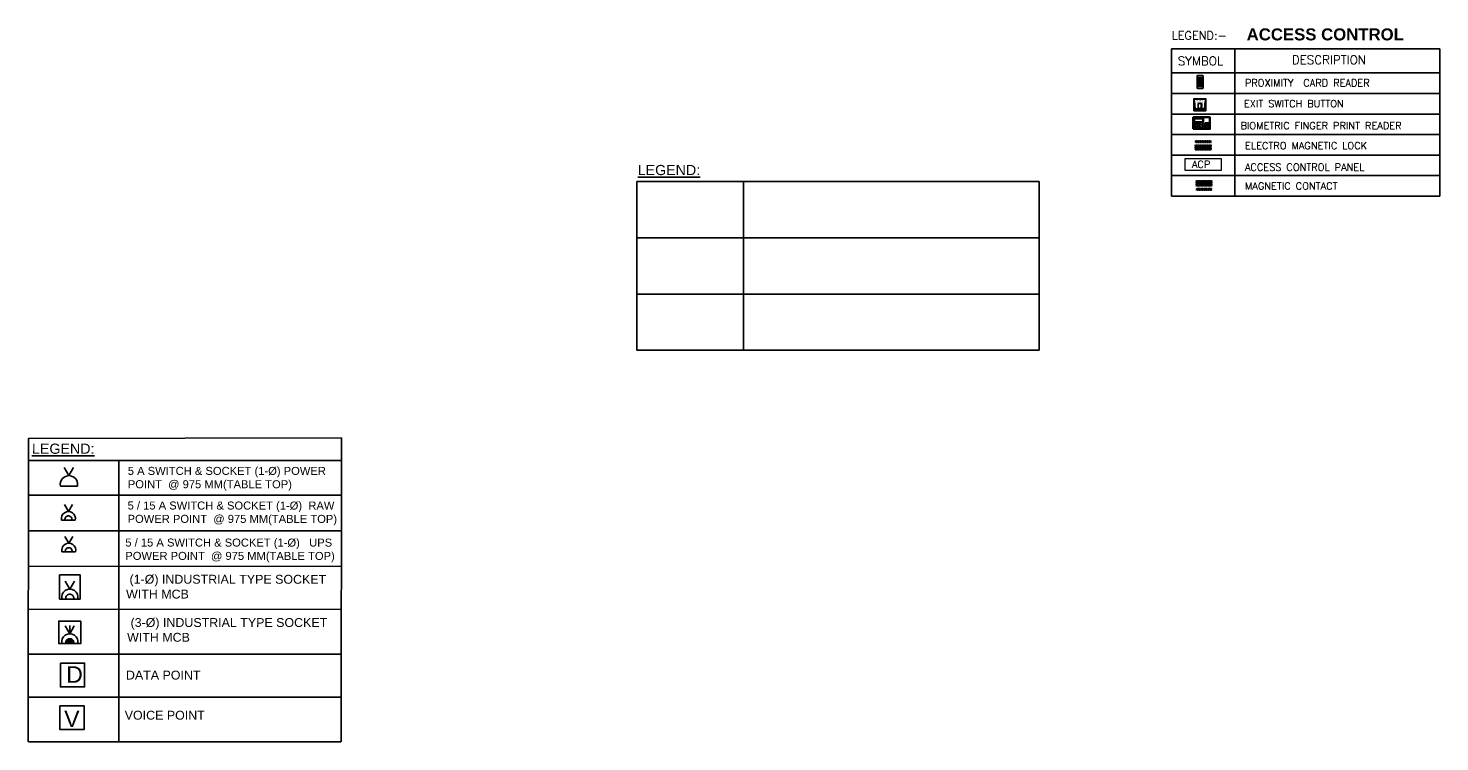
# Model space of a CAD drawing. Header units: millimetres. Extents: x -661525 to 498941, y 282148 to 1359693.
# Drawn here: x -363041 to -339463, y 307068 to 318992 of the extents above; entities that cross this region are included whole.
import ezdxf
from ezdxf.enums import TextEntityAlignment as Align

# ---------------------------------------------------------------- set-up
doc = ezdxf.new("R2010")
doc.units = ezdxf.units.MM
doc.header["$LTSCALE"] = 2.5
doc.linetypes.add('DASHEDX2', pattern=[1.5, 1, -0.5])
for name, color, linetype in [('ACS-Egress Switch', 100, 'CONTINUOUS'), ('KCEPL-ACS-ELECTRO MAGNETIC LOCK', 3, 'CONTINUOUS'), ('v-El-Magnetic Lock', 200, 'DASHEDX2'), ('vemcpl-Access Control Panel', 6, 'CONTINUOUS'), ('vemcpl-ACS-Egress Switch', 100, 'CONTINUOUS'), ('vemcpl-ACS-ELECTRO MAGNETIC LOCK', 3, 'CONTINUOUS'), ('vemcpl-ACS-Proximity Card Reader', 1, 'CONTINUOUS')]:
    doc.layers.add(name, color=color, linetype=linetype)
for name, color, linetype, lineweight in [('v-el_nameplate', 250, 'CONTINUOUS', 35), ('v-el_power point', 61, 'CONTINUOUS', 35), ('v-nameplate', 7, 'CONTINUOUS', 35), ('VEMCPL-ACS', 1, 'CONTINUOUS', 35), ('vemcpl-ACS-Fingure print Reader', 100, 'CONTINUOUS', 50), ('VEMCPL-RAW PP', 1, 'CONTINUOUS', 35)]:
    doc.layers.add(name, color=color, linetype=linetype, lineweight=lineweight)
doc.styles.add('ARIAL', font='arial.ttf')
doc.styles.add('RC', font='romanc.shx', dxfattribs={"height": 2.5})
doc.styles.add('STYLE1L', font='romans.shx', dxfattribs={"height": 60})
doc.styles.add('TITLE', font='arialbd.ttf')
doc.styles.add('V', font='verdana.ttf')

# ---------------------------------------------------------------- blocks, each defined once
blk = doc.blocks.new('5 15A SS')
at = {"layer": 'VEMCPL-RAW PP', "color": 1}
for p, q in [((417349, -960560, 0), (417302, -960478, 0)), ((417349, -960560, 0), (417397, -960478, 0)), ((417267, -960662, 0), (417431, -960662, 0))]:
    blk.add_line(p, q, dxfattribs=at)
at = {"layer": 'VEMCPL-RAW PP', "color": 1, "extrusion": (0, 0, -1)}
blk.add_ellipse((417349, -960644, 0), major_axis=(-0.1, 84), ratio=1, start_param=4.49549, end_param=8.073545, dxfattribs=at)
at = {"layer": 'VEMCPL-RAW PP', "color": 1}
blk.add_open_spline([(417309, -960662, 0), (417308, -960658, 0), (417307, -960655, 0), (417308, -960645, 0), (417310, -960638, 0), (417316, -960627, 0), (417321, -960622, 0), (417331, -960615, 0), (417337, -960613, 0), (417350, -960611, 0), (417356, -960612, 0), (417368, -960616, 0), (417374, -960619, 0), (417383, -960628, 0), (417386, -960634, 0), (417390, -960646, 0), (417391, -960653, 0), (417390, -960660, 0), (417390, -960661, 0), (417389, -960662, 0)], degree=3, knots=[4.49549, 4.49549, 4.49549, 4.49549, 4.768777, 4.768777, 5.229187, 5.229187, 5.689598, 5.689598, 6.150009, 6.150009, 6.610419, 6.610419, 7.07083, 7.07083, 7.531241, 7.531241, 7.991651, 7.991651, 8.073545, 8.073545, 8.073545, 8.073545], dxfattribs=at)
blk = doc.blocks.new('PP 5 15')
at = {"layer": 'v-el_power point', "color": 1}
for p, q in [((116266, -54167, 0), (116126, -53925, 0)), ((116267, -54167, 0), (116406, -53925, 0)), ((116012, -54484, 0), (116520, -54484, 0))]:
    blk.add_line(p, q, dxfattribs=at)
at = {"layer": 'v-el_power point', "color": 1, "extrusion": (0, 0, -1)}
blk.add_ellipse((116266, -54427, 0), major_axis=(0, 260), ratio=1, start_param=4.495868, end_param=8.073923, dxfattribs=at)
blk = doc.blocks.new('15A  ups power point')
at = {"layer": 'v-el_power point', "color": 3}
for points in [[(-66, 258), (1, 145), (67, 258)], [(-115, 0), (115, 0)]]:
    blk.add_lwpolyline(points, dxfattribs=at)
for centre, radius, start, end in [((0, 27), 118, 346.8441, 193.1118), ((0, 13), 58.1, 346.8488, 193.1071)]:
    blk.add_arc(centre, radius, start, end, dxfattribs=at)
blk = doc.blocks.new('3 PH')
at = {"layer": 'VEMCPL-RAW PP'}
h = blk.add_hatch(color=1, dxfattribs=at)
edge = h.paths.add_edge_path()
edge.add_line((-723594, -26458), (-723519, -26458))
edge.add_spline(control_points=[(-723519, -26458), (-723519, -26457), (-723519, -26456), (-723518, -26449), (-723519, -26443), (-723522, -26432), (-723526, -26427), (-723534, -26419), (-723539, -26415), (-723550, -26412), (-723556, -26411), (-723567, -26413), (-723573, -26415), (-723583, -26421), (-723587, -26426), (-723592, -26436), (-723594, -26442), (-723595, -26451), (-723594, -26454), (-723594, -26458)], knot_values=[4.49549, 4.49549, 4.49549, 4.49549, 4.577384, 4.577384, 5.037794, 5.037794, 5.498205, 5.498205, 5.958616, 5.958616, 6.419026, 6.419026, 6.879437, 6.879437, 7.339847, 7.339847, 7.800258, 7.800258, 8.073545, 8.073545, 8.073545, 8.073545], degree=3, periodic=0)
at = {"layer": 'VEMCPL-RAW PP', "color": 1}
for p, q in [((-723556, -26364), (-723600, -26288)), ((-723556, -26364), (-723556, -26286)), ((-723556, -26364), (-723513, -26288)), ((-723632, -26458), (-723481, -26458)), ((-723594, -26458), (-723519, -26458))]:
    blk.add_line(p, q, dxfattribs=at)
blk.add_lwpolyline([(-723452, -26245), (-723452, -26458), (-723661, -26458), (-723661, -26245)], close=True, dxfattribs=at)
at = {"layer": 'VEMCPL-RAW PP', "color": 1, "extrusion": (0, 0, -1)}
blk.add_ellipse((-723556, -26441), major_axis=(-0.1, 77.1), ratio=1, start_param=4.49549, end_param=8.073545, dxfattribs=at)
at = {"layer": 'VEMCPL-RAW PP', "color": 1}
blk.add_open_spline([(-723594, -26458), (-723594, -26454), (-723595, -26451), (-723594, -26442), (-723592, -26436), (-723587, -26426), (-723583, -26421), (-723573, -26415), (-723567, -26413), (-723556, -26411), (-723550, -26412), (-723539, -26415), (-723534, -26419), (-723526, -26427), (-723522, -26432), (-723519, -26443), (-723518, -26449), (-723519, -26456), (-723519, -26457), (-723519, -26458)], degree=3, knots=[4.49549, 4.49549, 4.49549, 4.49549, 4.768777, 4.768777, 5.229187, 5.229187, 5.689598, 5.689598, 6.150009, 6.150009, 6.610419, 6.610419, 7.07083, 7.07083, 7.531241, 7.531241, 7.991651, 7.991651, 8.073545, 8.073545, 8.073545, 8.073545], dxfattribs=at)
blk = doc.blocks.new('20A IND SOCKET')
at = {"layer": 'VEMCPL-RAW PP', "color": 1}
for q in [(-316851.6, 655376.1), (-316787.2, 655376.1)]:
    blk.add_line((-316819.4, 655320.4), q, dxfattribs=at)
at = {"layer": 'VEMCPL-RAW PP', "color": 6}
blk.add_lwpolyline([(-316748.3, 655419.7), (-316748.3, 655251.1), (-316890.6, 655251.2), (-316890.6, 655419.7)], close=True, dxfattribs=at)
at = {"layer": 'VEMCPL-RAW PP', "color": 1, "extrusion": (0, 0, -1)}
blk.add_ellipse((-316819.4, 655263.4), major_axis=(-0.1, 56.9), ratio=1, start_param=4.49549, end_param=8.073545, dxfattribs=at)
at = {"layer": 'VEMCPL-RAW PP', "color": 1}
blk.add_open_spline([(-316846.8, 655251.1), (-316847.3, 655253.6), (-316847.5, 655256.2), (-316847.2, 655263), (-316845.9, 655267.3), (-316841.7, 655274.7), (-316838.7, 655278), (-316831.6, 655282.8), (-316827.4, 655284.4), (-316818.9, 655285.5), (-316814.5, 655285.1), (-316806.4, 655282.4), (-316802.6, 655280), (-316796.5, 655273.9), (-316794.2, 655270.2), (-316791.5, 655262), (-316791.1, 655257.6), (-316791.8, 655252.6), (-316791.9, 655251.9), (-316792.1, 655251.1)], degree=3, knots=[4.49549, 4.49549, 4.49549, 4.49549, 4.768777, 4.768777, 5.229187, 5.229187, 5.689598, 5.689598, 6.150009, 6.150009, 6.610419, 6.610419, 7.07083, 7.07083, 7.531241, 7.531241, 7.991651, 7.991651, 8.073545, 8.073545, 8.073545, 8.073545], dxfattribs=at)
blk = doc.blocks.new('Fingure print Reader')
at = {"layer": 'vemcpl-ACS-Fingure print Reader'}
for points in [[(323756, 240273), (323756, 241926), (326134, 241926), (326134, 240273)], [(323878, 241259), (323878, 241737), (325166, 241737), (325166, 241259)]]:
    blk.add_lwpolyline(points, close=True, dxfattribs=at)
at = {"layer": 'vemcpl-ACS-Fingure print Reader', "color": 3}
for points in [[(325394, 241078), (326034, 241078), (326034, 240444), (325394, 240444)], [(325572, 240896), (325889, 240896), (325889, 240619), (325572, 240619)]]:
    blk.add_lwpolyline(points, close=True, dxfattribs=at)
at = {"layer": 'vemcpl-ACS-Fingure print Reader'}
for centre in [(323983, 240883), (324341, 240883), (324698, 240883), (325055, 240883), (323983, 240513), (324341, 240513), (324698, 240513), (325055, 240513)]:
    blk.add_circle(centre, 105, dxfattribs=at)
at = {"layer": 'vemcpl-ACS-Fingure print Reader', "color": 3, "insert": (325563, 240972), "char_height": 60, "width": 358.15, "attachment_point": 1, "style": 'ARIAL'}
blk.add_mtext('\\pxqc;FINGER', dxfattribs=at)
blk = doc.blocks.new('Electro Magnetic Lock')
at = {"layer": 'v-El-Magnetic Lock'}
for color, points in [(1, [(0, 301), (0, 248), (501, 248), (501, 301)]), (3, [(0, 171), (0, 0), (501, 0), (501, 171)])]:
    blk.add_hatch(color=color, dxfattribs=at).paths.add_polyline_path(points)
at = {"layer": 'v-El-Magnetic Lock', "color": 1}
blk.add_lwpolyline([(0, 248), (501, 248), (501, 301), (0, 301)], close=True, dxfattribs=at)
at = {"layer": 'v-El-Magnetic Lock'}
blk.add_lwpolyline([(0, 171), (501, 171), (501, 0), (0, 0)], close=True, dxfattribs=at)
blk = doc.blocks.new('Egress Switch')
at = {"layer": 'VEMCPL-ACS'}
blk.add_hatch(color=100, dxfattribs=at).paths.add_polyline_path([(1516434.85, -130555.58), (1516434.85, -130552.75), (1516434.67, -130555.4), (1516431.27, -130555.4), (1516431.09, -130552.75), (1516431.09, -130555.58)])
at = {"layer": 'ACS-Egress Switch', "color": 100}
for p, q in [((1516430.81, -130551.82, -12.98), (1516435.13, -130551.82, -12.98)), ((1516431.14, -130551.94, -12.98), (1516434.79, -130551.94, -12.98))]:
    blk.add_line(p, q, dxfattribs=at)
for centre, major_axis, start_param, end_param in [((1516431.14, -130552.15, -12.98), (-0.153, 0.153), -0.785398, 0.785398), ((1516434.79, -130552.15, -12.98), (0.153, 0.153), 5.497787, 7.068583)]:
    blk.add_ellipse(centre, major_axis=major_axis, ratio=1, start_param=start_param, end_param=end_param, dxfattribs=at)
at = {"layer": 'VEMCPL-ACS', "color": 100}
for p, q in [((1516430.81, -130556.14, -12.98), (1516430.81, -130551.82, -12.98)), ((1516435.13, -130551.82, -12.98), (1516435.13, -130556.14, -12.98)), ((1516435.13, -130556.14, -12.98), (1516430.81, -130556.14, -12.98)), ((1516430.93, -130555.8, -12.98), (1516430.93, -130552.15, -12.98)), ((1516431.09, -130555.58, -12.98), (1516431.09, -130552.75, -12.98)), ((1516431.27, -130555.4, -12.98), (1516431.09, -130552.75, -12.98)), ((1516434.85, -130555.58, -12.98), (1516431.09, -130555.58, -12.98)), ((1516434.79, -130556.02, -12.98), (1516431.14, -130556.02, -12.98)), ((1516431.27, -130555.4, -12.98), (1516434.67, -130555.4, -12.98)), ((1516432.35, -130553.51, -9.24), (1516433.71, -130553.51, -9.24)), ((1516432.35, -130555.26, -9.24), (1516432.35, -130553.51, -9.24)), ((1516432.35, -130553.51, -9.24), (1516433.5, -130553.69, -9.24)), ((1516432.35, -130555.26, -9.24), (1516433.5, -130555.07, -9.24)), ((1516433.71, -130555.26, -9.24), (1516432.35, -130555.26, -9.24)), ((1516433.5, -130555.07, -9.24), (1516433.5, -130553.69, -9.24)), ((1516433.71, -130553.52, -9.24), (1516433.71, -130555.26, -9.24)), ((1516434.67, -130555.4, -12.98), (1516434.85, -130552.75, -12.98)), ((1516434.85, -130552.75, -12.98), (1516434.85, -130555.58, -12.98)), ((1516435.01, -130552.15, -12.98), (1516435.01, -130555.8, -12.98))]:
    blk.add_line(p, q, dxfattribs=at)
for centre, major_axis in [((1516431.14, -130555.8, -12.98), (0.153, 0.153)), ((1516434.79, -130555.8, -12.98), (-0.153, 0.153))]:
    blk.add_ellipse(centre, major_axis=major_axis, ratio=1, start_param=2.356194, end_param=3.926991, dxfattribs=at)
at = {"layer": 'VEMCPL-ACS', "color": 100, "style": 'V'}
for s, p in [('SWITCH', (1516432.97, -130553.06, -12.98)), ('EGRESS', (1516432.97, -130552.37, -12.98))]:
    blk.add_text(s, height=0.417, dxfattribs=at).set_placement(p, align=Align.MIDDLE_CENTER)
blk = doc.blocks.new('proximity card reader')
at = {"layer": 'VEMCPL-ACS'}
for p, q in [((1100376, 496007), (1100376, 495832)), ((1100459, 496018), (1100387, 496018)), ((1100387, 495989), (1100459, 495989)), ((1100387, 495850), (1100459, 495850)), ((1100389, 495932), (1100389, 495945)), ((1100455, 495980), (1100391, 495980)), ((1100391, 495976), (1100455, 495976)), ((1100433, 495965), (1100391, 495965)), ((1100391, 495961), (1100433, 495961)), ((1100391, 495915), (1100455, 495915)), ((1100455, 495911), (1100391, 495911)), ((1100391, 495898), (1100455, 495898)), ((1100455, 495893), (1100391, 495893)), ((1100391, 495880), (1100455, 495880)), ((1100455, 495876), (1100391, 495876)), ((1100391, 495863), (1100455, 495863)), ((1100455, 495858), (1100391, 495858)), ((1100395, 495950), (1100451, 495950)), ((1100451, 495927), (1100395, 495927)), ((1100457, 495945), (1100457, 495932)), ((1100470, 495832), (1100470, 496007)), ((1100387, 495821), (1100459, 495821))]:
    blk.add_line(p, q, dxfattribs=at)
at = {"layer": 'VEMCPL-ACS', "color": 3, "const_width": 3.72}
blk.add_lwpolyline([(1100444, 495963, 1), (1100448, 495963, 1)], format="xyb", close=True, dxfattribs=at)
at = {"layer": 'VEMCPL-ACS'}
for radius in [5.89, 5.48]:
    blk.add_circle((1100446, 495963), radius, dxfattribs=at)
for centre, radius, start, end in [((1100387, 496007), 11, 90.0005, 180.0005), ((1100391, 495978), 2.19, 90.0005, 270.0005), ((1100391, 495963), 2.19, 90.0005, 270.0005), ((1100395, 495945), 5.48, 90.0005, 180.0005), ((1100395, 495932), 5.48, 180.0005, 270.0005), ((1100391, 495913), 2.19, 90.0005, 270.0005), ((1100391, 495895), 2.19, 90.0005, 270.0005), ((1100391, 495878), 2.19, 90.0005, 270.0005), ((1100391, 495860), 2.19, 90.0005, 270.0005), ((1100433, 495963), 2.19, 270.0005, 90.0005), ((1100451, 495945), 5.48, 0.0005, 90.0005), ((1100451, 495932), 5.48, 270.0005, 0.0005), ((1100455, 495978), 2.19, 270.0005, 90.0005), ((1100455, 495913), 2.19, 270.0005, 90.0005), ((1100455, 495895), 2.19, 270.0005, 90.0005), ((1100455, 495878), 2.19, 270.0005, 90.0005), ((1100455, 495860), 2.19, 270.0005, 90.0005), ((1100459, 496007), 11, 0.0005, 90.0005), ((1100387, 495832), 11, 180.0005, 270.0005), ((1100459, 495832), 11, 270.0005, 0.0005)]:
    blk.add_arc(centre, radius, start, end, dxfattribs=at)

msp = doc.modelspace()

# ---------------------------------------------------------------- linework, layer by layer
at = {"layer": 'v-el_nameplate', "color": 0}
for p, q in [((-352875.3, 316429.2), (-352875.3, 313610.1)), ((-352875.3, 316429.2), (-346157.3, 316429.2)), ((-351092.9, 313610.1), (-351092.9, 316429.2)), ((-346157.3, 316429.2), (-346157.3, 313610.1)), ((-352875.3, 315489.5), (-346157.3, 315489.5)), ((-352875.3, 314549.8), (-346157.3, 314549.8)), ((-352875.3, 313610.1), (-346157.3, 313610.1)), ((-363039.4, 311766.5), (-357811.8, 311766.5)), ((-361528.3, 311766.5), (-361528.3, 307067.9)), ((-363039, 311189.5), (-357811.8, 311187.7)), ((-363039, 310594.9), (-357811.8, 310593.2)), ((-363038.5, 310000.3), (-357811.8, 309998.6)), ((-363038.8, 309282.1), (-357811.8, 309280.4)), ((-363039, 308534.1), (-357818.7, 308534.1)), ((-363039, 307815.7), (-357818.7, 307815.7)), ((-363039, 307067.9), (-357818.7, 307067.9))]:
    msp.add_line(p, q, dxfattribs=at)
msp.add_lwpolyline([(-363041.1, 307067.9), (-363035.6, 312137.3), (-357809.3, 312145.4), (-357814.8, 307067.9)], dxfattribs=at)
at = {"layer": 'v-el_power point', "color": 1}
msp.add_lwpolyline([(-362503.3, 308383.1), (-362100, 308383.1), (-362100, 307985.4), (-362503.3, 307985.4)], close=True, dxfattribs=at)
at = {"layer": 'v-el_power point', "color": 4}
msp.add_lwpolyline([(-362511, 307669.5), (-362107.7, 307669.5), (-362107.7, 307271.7), (-362511, 307271.7)], close=True, dxfattribs=at)
at = {"layer": 'v-nameplate'}
for p, q in [((-343946, 318649.5), (-339463.1, 318649.5)), ((-342886, 318649.5), (-342886, 317558.5)), ((-339463.1, 318649.5), (-339463.1, 316184.9)), ((-343946, 318245.3), (-339463.1, 318245.3)), ((-343946, 317901.9), (-339463.1, 317901.9)), ((-343946, 317558.5), (-339463.1, 317558.5)), ((-343946, 317558.5), (-339463.1, 317558.5)), ((-342886, 317558.5), (-342886, 316184.9)), ((-343946, 317215.1), (-339463.1, 317215.1)), ((-343946, 316871.7), (-339463.1, 316871.7)), ((-343946, 316528.3), (-339463.1, 316528.3)), ((-343946, 316184.9), (-339463.1, 316184.9)), ((-343946, 316184.9), (-339463.1, 316184.9)), ((-343946, 316184.9), (-339463.1, 316184.9))]:
    msp.add_line(p, q, dxfattribs=at)
for points in [[(-343946, 317558.5), (-343946, 318649.5)], [(-343946, 316184.9), (-343946, 317558.5)]]:
    msp.add_lwpolyline(points, dxfattribs=at)
at = {"layer": 'vemcpl-Access Control Panel', "elevation": 0}
msp.add_lwpolyline([(-343717.3, 316814.4), (-343112.5, 316814.4), (-343112.5, 316614.5), (-343717.3, 316614.5)], close=True, dxfattribs=at)

# ---------------------------------------------------------------- block references
at = {"layer": 'KCEPL-ACS-ELECTRO MAGNETIC LOCK', "ltscale": 0.25, "xscale": 0.5268352965572135, "yscale": 0.5268352965572135, "zscale": 0.5268352965572135, "rotation": 180.0005158098085}
msp.add_blockref('Electro Magnetic Lock', (-343269.1, 316445, 0), dxfattribs=at)
at = {"layer": 'v-el_power point', "color": 2}
for name, p, xscale, yscale, zscale in [('PP 5 15', (-427470.2, 341848.5, 0), 0.5599999999999999, 0.5599999999999999, 0.5599999999999999), ('3 PH', (911111.7, 355274.8), 1.76, 1.76, 1.76)]:
    msp.add_blockref(name, p, dxfattribs=dict(at, xscale=xscale, yscale=yscale, zscale=zscale))
at = {"layer": 'v-el_power point', "color": 3}
msp.add_blockref('15A  ups power point', (-362364.2, 310239.9), dxfattribs=at)
at = {"layer": 'vemcpl-ACS-Egress Switch', "color": 100, "xscale": 46.97647489704569, "yscale": 46.97647489704569, "zscale": 46.97647489704569, "rotation": 0.0005158145648624649}
msp.add_blockref('Egress Switch', (-71580201.8, 6450037.8, 609.9), dxfattribs=at)
at = {"layer": 'vemcpl-ACS-ELECTRO MAGNETIC LOCK', "ltscale": 0.25, "xscale": 0.5268352965572135, "yscale": 0.5268352965572135, "zscale": 0.5268352965572135, "rotation": 0.0005158098085532996}
msp.add_blockref('Electro Magnetic Lock', (-343548, 316953.2), dxfattribs=at)
at = {"layer": 'vemcpl-ACS-Fingure print Reader', "xscale": 0.11744118715181, "yscale": 0.11744118715181, "zscale": 0.11744118715181, "rotation": 0.00051580065041455}
msp.add_blockref('Fingure print Reader', (-381602.5, 289090.7), dxfattribs=at)
at = {"layer": 'vemcpl-ACS-Proximity Card Reader', "color": 1, "xscale": 1.097496609203517, "yscale": 1.097496609203517, "zscale": 1.097496609203517}
msp.add_blockref('proximity card reader', (-1551175.9, -226176.3), dxfattribs=at)
at = {"layer": 'VEMCPL-RAW PP', "color": 1, "xscale": 1.399680000264198, "yscale": 1.399680000264198, "zscale": 1.399680000264198}
msp.add_blockref('5 15A SS', (-946524.5, 1655392.7, 0), dxfattribs=at)
at = {"layer": 'VEMCPL-RAW PP', "xscale": 2.4, "yscale": 2.4, "zscale": 2.4}
msp.add_blockref('20A IND SOCKET', (398020.5, -1263149.7), dxfattribs=at)

# ---------------------------------------------------------------- texts
at = {"layer": 'v-el_nameplate', "char_height": 170.197, "width": 980.656, "attachment_point": 1, "rotation": 359.98652, "style": 'STYLE1L'}
for insert in [(-352860.9, 316707.5), (-362978.1, 312050.7)]:
    msp.add_mtext('{\\fArial|b0|i0|c0|p34;\\L\\C0;LEGEND:\\Fromans.shx|c0;\\l}', dxfattribs=dict(at, insert=insert))
at = {"layer": 'v-el_power point', "char_height": 133.664, "attachment_point": 1, "rotation": 359.97704, "style": 'STYLE1L'}
for s, insert, width in [('{\\fArial|b0|i0|c0|p34;\\C1;5 A SWITCH & SOCKET (1-%%C) POWER POINT  @ 975 MM(TABLE TOP)}', (-361377.8, 311662), 3528.957), ('{\\fArial|b0|i0|c0|p34;\\C1;5 / 15 A SWITCH & SOCKET (1-%%C)  RAW POWER POINT  @ 975 MM(TABLE TOP)}', (-361381.2, 311083.2), 3774.117)]:
    msp.add_mtext(s, dxfattribs=dict(at, insert=insert, width=width))
at = {"layer": 'v-el_power point', "color": 3, "insert": (-361419.2, 310464.4), "char_height": 133.664, "width": 3836.759, "attachment_point": 1, "rotation": 359.97704, "style": 'STYLE1L'}
msp.add_mtext('{\\fArial|b0|i0|c0|p34;5 / 15 A SWITCH & SOCKET (1-%%C)   UPS POWER POINT  @ 975 MM(TABLE TOP)}', dxfattribs=at)
at = {"layer": 'v-el_power point', "color": 6, "char_height": 148.516, "width": 3432.617, "attachment_point": 1, "rotation": 359.97704, "style": 'STYLE1L'}
for s, insert in [('{\\fArial|b0|i0|c0|p34;{\\C1; (1-%%C) INDUSTRIAL TYPE SOCKET WITH MCB }}', (-361406.6, 309858.4)), ('{\\fArial|b0|i0|c0|p34;{\\C1; (3-%%C) INDUSTRIAL TYPE SOCKET WITH MCB }}', (-361389.3, 309135.9))]:
    msp.add_mtext(s, dxfattribs=dict(at, insert=insert))
at = {"layer": 'v-el_power point', "color": 1, "insert": (-362479.6, 308330), "char_height": 275.869, "width": 6376.115, "attachment_point": 1, "style": 'STYLE1L'}
msp.add_mtext('\\pxi0.26085;{\\fArial|b0|i0|c0|p34;D}', dxfattribs=at)
at = {"layer": 'v-el_power point', "color": 1, "insert": (-361408.7, 308256.6), "char_height": 148.516, "width": 3642.771, "attachment_point": 1, "rotation": 359.97704, "style": 'STYLE1L'}
msp.add_mtext('{\\fArial|b0|i0|c0|p34;DATA POINT}', dxfattribs=at)
at = {"layer": 'v-el_power point', "color": 4, "insert": (-362512.8, 307588.8), "char_height": 275.869, "width": 6376.115, "attachment_point": 1, "style": 'STYLE1L'}
msp.add_mtext('\\pxi0.26085;{\\fArial|b0|i0|c0|p34;V}', dxfattribs=at)
at = {"layer": 'v-el_power point', "color": 4, "insert": (-361429.2, 307586.3), "char_height": 148.516, "width": 3642.771, "attachment_point": 1, "rotation": 359.97704, "style": 'STYLE1L'}
msp.add_mtext('{\\fArial|b0|i0|c0|p34;VOICE POINT}', dxfattribs=at)
at = {"layer": 'v-nameplate'}
for s, height, style, p in [('LEGEND:-', 138.39, 'RC', (-343939.7, 318801.9)), ('ACCESS CONTROL', 200.26, 'TITLE', (-342688.9, 318788.8)), ('SYMBOL', 145.19, 'RC', (-343839.4, 318372.2)), ('DESCRIPTION', 145.194, 'RC', (-341933.1, 318391.5)), ('PROXIMITY  CARD READER', 119.902, 'RC', (-342719.2, 318018.5)), ('EXIT SWITCH BUTTON', 119.822, 'RC', (-342734.4, 317671.3)), ('BIOMETRIC FINGER PRINT READER', 119.822, 'RC', (-342791.8, 317305)), ('ELECTRO MAGNETIC LOCK', 119.822, 'RC', (-342715.7, 316969)), ('ACCESS CONTROL PANEL', 119.822, 'RC', (-342718.1, 316610)), ('MAGNETIC CONTACT', 119.822, 'RC', (-342717.2, 316295.9))]:
    msp.add_text(s, height=height, dxfattribs=dict(at, style=style)).set_placement(p)
at = {"layer": 'vemcpl-Access Control Panel', "style": 'RC'}
msp.add_text('ACP', height=119.82, dxfattribs=at).set_placement((-343603.4, 316656.5))

doc.saveas('drawing.dxf')
